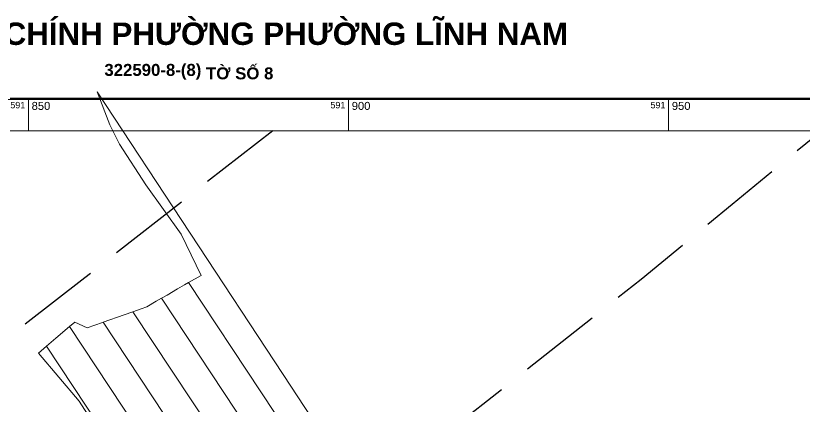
# Model space of a CAD drawing. Header units: metres. Extents: x 591680 to 592121, y 2319362 to 2319832.
# Drawn here: x 591848 to 591971.2, y 2319756.9 to 2319818 of the extents above; entities that cross this region are included whole.
import ezdxf
from ezdxf.enums import TextEntityAlignment as Align

# ---------------------------------------------------------------- set-up
doc = ezdxf.new("R2010")
doc.units = ezdxf.units.M
doc.header["$MEASUREMENT"] = 0
doc.linetypes.add('DGN Style 3', pattern=[18.08141, 12.915293, -5.166117])
for name, color, linetype, lineweight in [('Level 10', 7, 'Continuous', 0), ('Level 51', 7, 'Continuous', 0), ('Level 63', 7, 'Continuous', 0)]:
    doc.layers.add(name, color=color, linetype=linetype, lineweight=lineweight)
doc.styles.get("Standard").update_dxf_attribs({"font": 'arial.ttf'})

msp = doc.modelspace()

# ---------------------------------------------------------------- linework, layer by layer
at = {"layer": 'Level 10', "color": 7, "linetype": 'Continuous', "lineweight": 0, "flags": 128}
for points in [[(591875.011001, 2319776.248911), (591875.458152, 2319776.50921), (591876.525254, 2319777.119798), (591876.98, 2319777.38), (591873.84, 2319783.8), (591868.35, 2319791.53), (591864.23, 2319797.87), (591862.73, 2319800.93), (591860.74, 2319806.1), (591889.793484, 2319761.865374), (591923.34, 2319710.79)], [(591870.766155, 2319773.794189), (591871.648471, 2319774.300582), (591873.299251, 2319775.256061), (591874.38517, 2319775.884596), (591875.011001, 2319776.248911)], [(591875.011001, 2319776.248911), (591886.317947, 2319759.153449), (591919.690338, 2319708.696285)], [(591866.307967, 2319771.70094), (591867.589161, 2319772.156398), (591868.49, 2319772.48), (591869.966313, 2319773.335132), (591870.766155, 2319773.794189)], [(591870.766155, 2319773.794189), (591882.447184, 2319756.133135), (591915.579852, 2319706.038418)], [(591861.675595, 2319770.053338), (591864.965677, 2319771.223763), (591866.307967, 2319771.70094)], [(591866.307967, 2319771.70094), (591878.593396, 2319753.126066), (591911.492377, 2319703.384671)], [(591856.405077, 2319769.372152), (591857.23, 2319770.08), (591859.2, 2319769.17), (591861.577925, 2319770.018593), (591861.675595, 2319770.053338)], [(591861.675595, 2319770.053338), (591907.375053, 2319700.818114)], [(591852.822172, 2319766.294472), (591854.282561, 2319767.55087), (591856.405077, 2319769.372152)], [(591856.405077, 2319769.372152), (591871.04556, 2319747.236571), (591903.355431, 2319698.385878)], [(591867.925881, 2319728.658465), (591871.36, 2319731.57), (591873.54, 2319733.42), (591866.782682, 2319743.910293), (591862.86, 2319750), (591857.9, 2319757.7), (591851.55, 2319765.2), (591852.822172, 2319766.294472)], [(591852.822172, 2319766.294472), (591867.33964, 2319744.344882), (591899.336887, 2319695.966857)]]:
    msp.add_lwpolyline(points, dxfattribs=at)
at = {"layer": 'Level 51', "color": 6, "linetype": 'DGN Style 3', "lineweight": 30, "flags": 128}
for points in [[(591700, 2319584.598252), (591892.034053, 2319734.44035), (591945.683939, 2319776.778428), (591959.93779, 2319788.526047), (591973.859591, 2319800)], [(591888.154612, 2319800), (591874.771131, 2319789.514655), (591858.813648, 2319777.012697), (591700, 2319653.092122)]]:
    msp.add_lwpolyline(points, dxfattribs=at)
at = {"layer": 'Level 63', "color": 7, "linetype": 'Continuous', "lineweight": 0}
for p, q in [((591850, 2319805), (591850, 2319800)), ((591900, 2319805), (591900, 2319800)), ((591950, 2319805), (591950, 2319800))]:
    msp.add_line(p, q, dxfattribs=at)
at = {"layer": 'Level 63', "color": 7, "linetype": 'Continuous', "lineweight": 140, "flags": 128}
msp.add_lwpolyline([(591695, 2319805), (592055, 2319805), (592055, 2319445), (591695, 2319445), (591695, 2319805)], close=True, dxfattribs=at)
at = {"layer": 'Level 63', "color": 7, "linetype": 'Continuous', "lineweight": 0, "flags": 128}
msp.add_lwpolyline([(591700, 2319800), (592050, 2319800), (592050, 2319450), (591700, 2319450), (591700, 2319800)], close=True, dxfattribs=at)

# ---------------------------------------------------------------- texts
at = {"layer": 'Level 63', "color": 7, "linetype": 'Continuous', "lineweight": 0}
for p in [(591849.5, 2319804.5), (591899.5, 2319804.5), (591949.5, 2319804.5)]:
    msp.add_text('591', height=1, dxfattribs=at).set_placement(p, align=Align.TOP_RIGHT)
for s, p in [('850', (591850.5, 2319804.5)), ('900', (591900.5, 2319804.5)), ('950', (591950.5, 2319804.5))]:
    msp.add_text(s, height=1.25, dxfattribs=at).set_placement(p, align=Align.TOP_LEFT)
at = {"layer": 'Level 63', "color": 7, "linetype": 'Continuous', "lineweight": 0, "line_spacing_factor": 0.6}
for s, insert, char_height, attachment_point in [('\\fArial|b1|i0|c00|p39;BẢN ĐỒ ĐỊA CHÍNH PHƯỜNG PHƯỜNG LĨNH NAM', (591875, 2319812.5), 3.5, 8), ('\\fArial|b1|i0|c00|p39;322590-8-(8) ', (591861.86714, 2319808), 1.875, 7), ('\\fArial|b1|i0|c00|p39;TỜ SỐ 8', (591877.731755, 2319808), 1.875, 7)]:
    msp.add_mtext(s, dxfattribs=dict(at, insert=insert, char_height=char_height, attachment_point=attachment_point))

doc.saveas('drawing.dxf')
